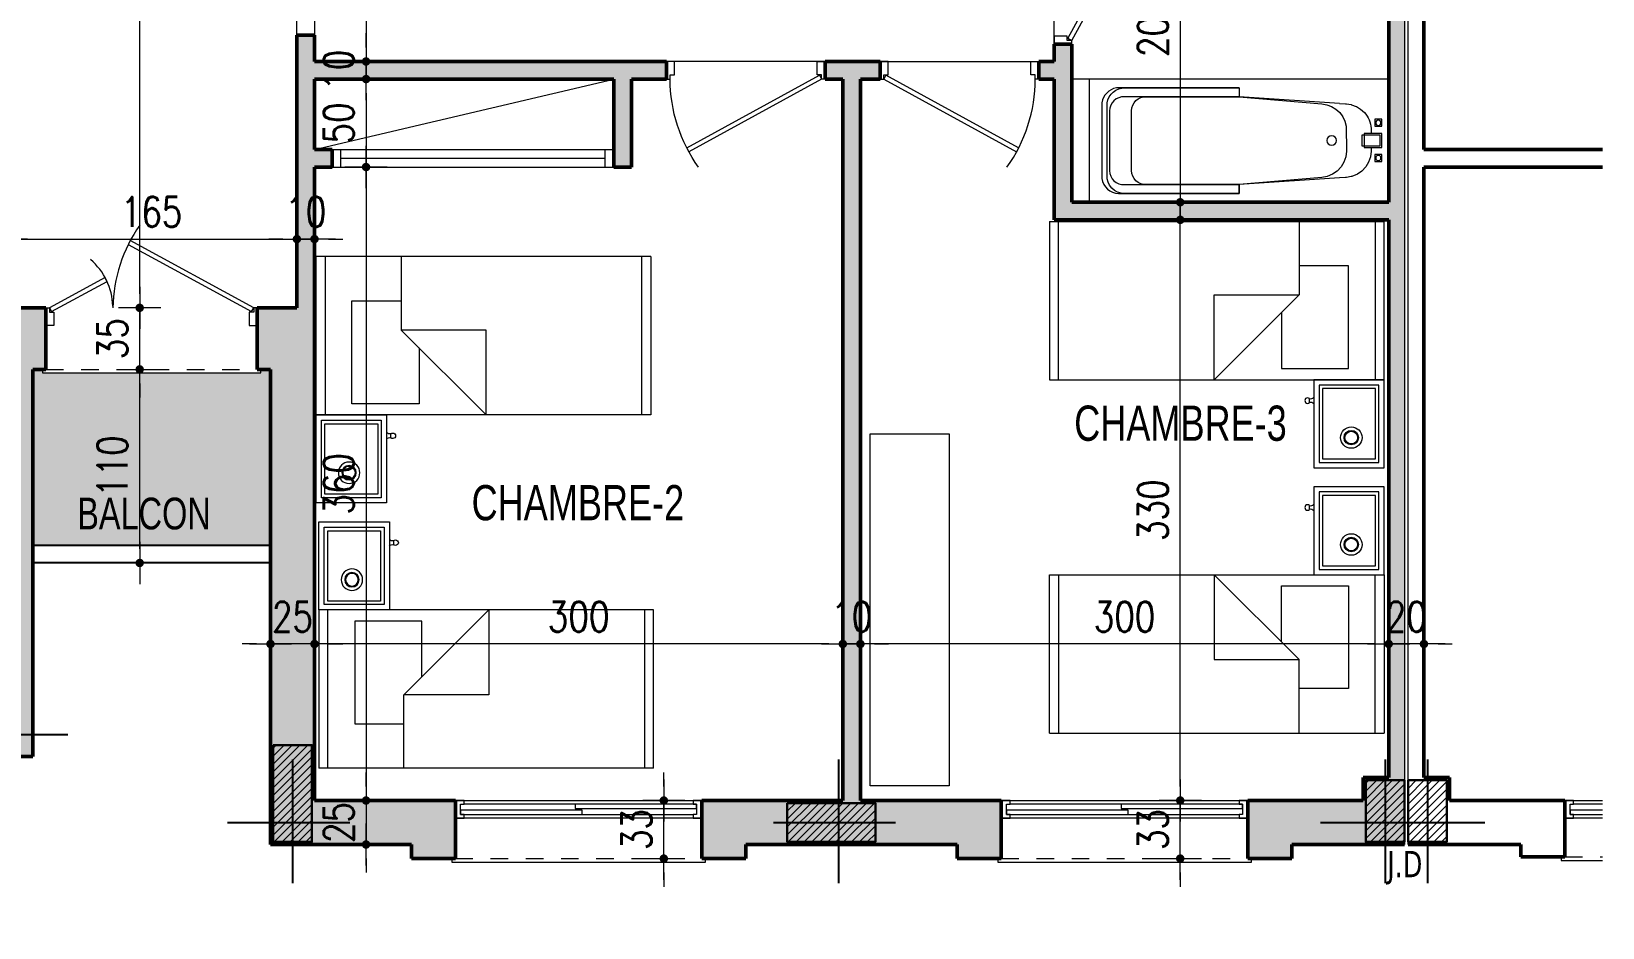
# Model space of a CAD drawing. Header units: millimetres. Extents: x 906 to 2482, y -1360 to -637.
# Drawn here: x 2039.01 to 2047.93, y -1355.32 to -1350.23 of the extents above; entities that cross this region are included whole.
import ezdxf

# ---------------------------------------------------------------- set-up
doc = ezdxf.new("R2010")
doc.units = ezdxf.units.MM
for name, pattern in [('AXES', [2, 1.25, -0.25, 0.25, -0.25]), ('CONTINU', [0]), ('HIDDEN', [0.375, 0.25, -0.125])]:
    doc.linetypes.add(name, pattern=pattern)
doc.layers.get('DEFPOINTS').update_dxf_attribs({"color": 255, "lineweight": 13})
for name, color, linetype, lineweight in [('A-signe', 7, 'Continuous', 9), ('APPUITS', 7, 'Continuous', 18), ('DIM.', 4, 'Continuous', 25), ('Extracteur cuisine 300m3', 7, 'Continuous', 20), ('GARD- CORP', 7, 'Continuous', 25), ('interrompu', 7, 'HIDDEN', 15), ('MENUISERIE', 7, 'Continuous', 13), ('MUR 0.2', 7, 'Continuous', 20), ('MUR 0.5', 7, 'Continuous', 50), ('POTEAUX ARCH', 7, 'Continuous', 30), ('POTEAUX HACHURE', 7, 'Continuous', 15), ('SANITAIRE', 7, 'Continuous', 15), ('TEXTE', 7, 'Continuous', 20)]:
    doc.layers.add(name, color=color, linetype=linetype, lineweight=lineweight)
doc.layers.add('AXE', color=7, linetype='AXES')
doc.layers.add('MEUBLE', color=7, linetype='Continuous', lineweight=15, true_color=0x6a4f34)
doc.layers.add('TEINTE 1', color=7, linetype='Continuous', true_color=0x210042)
doc.layers.add('TEINTE SC', color=7, linetype='Continuous', true_color=0xd4d4d4)
doc.styles.add('atef', font='romans.shx', dxfattribs={"width": 0.8})
doc.styles.add('COTE', font='verdana.ttf', dxfattribs={"width": 0.7})
doc.styles.add('STYLE4', font='swisscl.ttf')
doc.dimstyles.new('COTEXT', dxfattribs={"dimscale": 0, "dimtxt": 0.17, "dimasz": 0.08, "dimexe": 0.015, "dimexo": 0.015, "dimgap": 0.07, "dimtad": 1, "dimdec": 0, "dimlfac": 100, "dimzin": 0, "dimdsep": 46, "dimtxsty": 'atef', "dimblk": 'SIG2', "dimcen": 0.15, "dimse1": 1, "dimse2": 1, "dimclrd": 256, "dimclre": 6, "dimclrt": 2, "dimadec": 0, "dimazin": 0, "dimtfac": 0.5, "dimtdec": 0, "dimtix": 1, "dimtmove": 2, "dimatfit": 1, "dimldrblk": 'SIG2', "dimfxl": 0.18, "dimtolj": 1, "dimtzin": 0, "dimlwd": 18, "dimarcsym": 0})
pattern_1 = [(45, (904.959013, -416.94756), (-0.0224506403, 0.0224506403), [])]

# ---------------------------------------------------------------- blocks, each defined once
blk = doc.blocks.new('PORTE 0.90')
at = {"layer": 'MENUISERIE'}
for points in [[(-0.7859, 0.3911), (-0.0325, -0.0217), (-0.02, 0), (-0.7742, 0.4132)], [(-0.9, 0), (-0.88, 0), (-0.88, -0.025), (-0.855, -0.025), (-0.855, -0.1), (-0.9, -0.1)], [(0, 0), (-0.02, 0), (-0.02, -0.025), (-0.045, -0.025), (-0.045, -0.1), (0, -0.1)]]:
    blk.add_lwpolyline(points, dxfattribs=at)
blk.add_arc((-0.02, 0), 0.86, 144.36454, 180, dxfattribs=at)
blk = doc.blocks.new('P - 0.80')
at = {"layer": 'MENUISERIE'}
for points in [[(-0.6991, 0.3412), (-0.0325, -0.0217), (-0.02, 0), (-0.6875, 0.3633)], [(-0.8, 0), (-0.78, 0), (-0.78, -0.025), (-0.755, -0.025), (-0.755, -0.1), (-0.8, -0.1)], [(0, 0), (-0.02, 0), (-0.02, -0.025), (-0.045, -0.025), (-0.045, -0.1), (0, -0.1)]]:
    blk.add_lwpolyline(points, dxfattribs=at)
blk.add_arc((-0.02, 0), 0.76, 142.54543, 180, dxfattribs=at)
blk = doc.blocks.new('SIG2')
at = {"layer": 'A-signe'}
for p, q in [((0, 1.5), (0, 0.5)), ((-1.5, 0), (-0.5, 0)), ((-0.5, 0), (0.5, 0)), ((0, 0.5), (0, -0.5)), ((0.5, 0), (1.5, 0)), ((0, -0.5), (0, -1.5))]:
    blk.add_line(p, q, dxfattribs=at)
at = {"layer": 'A-signe', "const_width": 0.3}
blk.add_lwpolyline([(-0.15, 0, 1), (0.15, 0, 1)], format="xyb", close=True, dxfattribs=at)
blk = doc.blocks.new('*D905')
at = {"layer": 'DEFPOINTS', "color": 0, "transparency": 16777216}
for p in [(2040.6172, -1349.1993), (2040.9101, -1350.3993), (2041.3899, -1350.3993)]:
    blk.add_point(p, dxfattribs=at)
at = {"layer": 'DIM.', "lineweight": 18, "transparency": 16777216}
blk.add_line((2040.9101, -1349.2793), (2040.9101, -1350.3193), dxfattribs=at)
at = {"layer": 'DIM.', "lineweight": 18, "transparency": 16777216, "xscale": 0.08, "yscale": 0.08, "zscale": 0.08}
for p, rotation in [((2040.9101, -1349.1993), 90), ((2040.9101, -1350.3993), 270)]:
    blk.add_blockref('SIG2', p, dxfattribs=dict(at, rotation=rotation))
at = {"layer": 'DIM.', "color": 2, "transparency": 16777216, "insert": (2040.7551, -1349.7993), "char_height": 0.17, "attachment_point": 5, "rotation": 90, "style": 'atef'}
blk.add_mtext('\\A1;120', dxfattribs=at)
blk = doc.blocks.new('*D906')
at = {"layer": 'DEFPOINTS', "color": 0, "transparency": 16777216}
for p in [(2041.5762, -1350.3993), (2040.9101, -1350.4993), (2041.5028, -1350.4993)]:
    blk.add_point(p, dxfattribs=at)
at = {"layer": 'DIM.', "lineweight": 18, "transparency": 16777216}
for p, q in [((2040.9101, -1350.3193), (2040.9101, -1350.2393)), ((2040.9101, -1350.3993), (2040.9101, -1350.4993)), ((2040.9101, -1350.5793), (2040.9101, -1350.6593))]:
    blk.add_line(p, q, dxfattribs=at)
at = {"layer": 'DIM.', "lineweight": 18, "transparency": 16777216, "xscale": 0.08, "yscale": 0.08, "zscale": 0.08}
for p, rotation in [((2040.9101, -1350.3993), 270), ((2040.9101, -1350.4993), 90)]:
    blk.add_blockref('SIG2', p, dxfattribs=dict(at, rotation=rotation))
at = {"layer": 'DIM.', "color": 2, "transparency": 16777216, "insert": (2040.7551, -1350.4493), "char_height": 0.17, "attachment_point": 5, "rotation": 90, "style": 'atef'}
blk.add_mtext('\\A1;10', dxfattribs=at)
blk = doc.blocks.new('*D907')
at = {"layer": 'DEFPOINTS', "color": 0, "transparency": 16777216}
for p in [(2041.5028, -1350.4993), (2040.9101, -1350.9993), (2042.3903, -1350.9993)]:
    blk.add_point(p, dxfattribs=at)
at = {"layer": 'DIM.', "lineweight": 18, "transparency": 16777216}
blk.add_line((2040.9101, -1350.5793), (2040.9101, -1350.9193), dxfattribs=at)
at = {"layer": 'DIM.', "lineweight": 18, "transparency": 16777216, "xscale": 0.08, "yscale": 0.08, "zscale": 0.08}
for p, rotation in [((2040.9101, -1350.4993), 90), ((2040.9101, -1350.9993), 270)]:
    blk.add_blockref('SIG2', p, dxfattribs=dict(at, rotation=rotation))
at = {"layer": 'DIM.', "color": 2, "transparency": 16777216, "insert": (2040.7551, -1350.7493), "char_height": 0.17, "attachment_point": 5, "rotation": 90, "style": 'atef'}
blk.add_mtext('\\A1;50', dxfattribs=at)
blk = doc.blocks.new('*D921')
at = {"layer": 'DEFPOINTS', "color": 0, "transparency": 16777216}
for p in [(2042.4172, -1350.9993), (2040.9101, -1354.5993), (2041.2207, -1354.5993)]:
    blk.add_point(p, dxfattribs=at)
at = {"layer": 'DIM.', "lineweight": 18, "transparency": 16777216}
blk.add_line((2040.9101, -1351.0793), (2040.9101, -1354.5193), dxfattribs=at)
at = {"layer": 'DIM.', "lineweight": 18, "transparency": 16777216, "xscale": 0.08, "yscale": 0.08, "zscale": 0.08}
for p, rotation in [((2040.9101, -1350.9993), 90), ((2040.9101, -1354.5993), 270)]:
    blk.add_blockref('SIG2', p, dxfattribs=dict(at, rotation=rotation))
at = {"layer": 'DIM.', "color": 2, "transparency": 16777216, "insert": (2040.7551, -1352.7993), "char_height": 0.17, "attachment_point": 5, "rotation": 90, "style": 'atef'}
blk.add_mtext('\\A1;360', dxfattribs=at)
blk = doc.blocks.new('*D922')
at = {"layer": 'DEFPOINTS', "color": 0, "transparency": 16777216}
for p in [(2041.2207, -1354.5993), (2040.9101, -1354.8493), (2041.0707, -1354.8493)]:
    blk.add_point(p, dxfattribs=at)
at = {"layer": 'DIM.', "lineweight": 18, "transparency": 16777216}
for p, q in [((2040.9101, -1354.5193), (2040.9101, -1354.4393)), ((2040.9101, -1354.5993), (2040.9101, -1354.8493)), ((2040.9101, -1354.9293), (2040.9101, -1355.0093))]:
    blk.add_line(p, q, dxfattribs=at)
at = {"layer": 'DIM.', "lineweight": 18, "transparency": 16777216, "xscale": 0.08, "yscale": 0.08, "zscale": 0.08}
for p, rotation in [((2040.9101, -1354.5993), 270), ((2040.9101, -1354.8493), 90)]:
    blk.add_blockref('SIG2', p, dxfattribs=dict(at, rotation=rotation))
at = {"layer": 'DIM.', "color": 2, "transparency": 16777216, "insert": (2040.7551, -1354.7243), "char_height": 0.17, "attachment_point": 5, "rotation": 90, "style": 'atef'}
blk.add_mtext('\\A1;25', dxfattribs=at)
blk = doc.blocks.new('*D908')
at = {"layer": 'DEFPOINTS', "color": 0, "transparency": 16777216}
for p in [(2046.7172, -1353.7097), (2046.7172, -1353.9962), (2046.9172, -1353.9769)]:
    blk.add_point(p, dxfattribs=at)
at = {"layer": 'DIM.', "lineweight": 18, "transparency": 16777216}
for p, q in [((2046.6372, -1353.7097), (2046.5572, -1353.7097)), ((2046.9172, -1353.7097), (2046.7172, -1353.7097)), ((2046.9972, -1353.7097), (2047.0772, -1353.7097))]:
    blk.add_line(p, q, dxfattribs=at)
at = {"layer": 'DIM.', "lineweight": 18, "transparency": 16777216, "xscale": 0.08, "yscale": 0.08, "zscale": 0.08}
blk.add_blockref('SIG2', (2046.7172, -1353.7097), dxfattribs=at)
at = {"layer": 'DIM.', "lineweight": 18, "transparency": 16777216, "xscale": 0.08, "yscale": 0.08, "zscale": 0.08, "rotation": 180}
blk.add_blockref('SIG2', (2046.9172, -1353.7097), dxfattribs=at)
at = {"layer": 'DIM.', "color": 2, "transparency": 16777216, "insert": (2046.8172, -1353.5547), "char_height": 0.17, "attachment_point": 5, "style": 'atef'}
blk.add_mtext('\\A1;20', dxfattribs=at)
blk = doc.blocks.new('*D909')
at = {"layer": 'DEFPOINTS', "color": 0, "transparency": 16777216}
for p in [(2043.7172, -1353.3986), (2043.7172, -1353.7097), (2046.7172, -1354.0803)]:
    blk.add_point(p, dxfattribs=at)
at = {"layer": 'DIM.', "lineweight": 18, "transparency": 16777216}
blk.add_line((2046.6372, -1353.7097), (2043.7972, -1353.7097), dxfattribs=at)
at = {"layer": 'DIM.', "lineweight": 18, "transparency": 16777216, "xscale": 0.08, "yscale": 0.08, "zscale": 0.08, "rotation": 180}
blk.add_blockref('SIG2', (2043.7172, -1353.7097), dxfattribs=at)
at = {"layer": 'DIM.', "lineweight": 18, "transparency": 16777216, "xscale": 0.08, "yscale": 0.08, "zscale": 0.08}
blk.add_blockref('SIG2', (2046.7172, -1353.7097), dxfattribs=at)
at = {"layer": 'DIM.', "color": 2, "transparency": 16777216, "insert": (2045.2172, -1353.5547), "char_height": 0.17, "attachment_point": 5, "style": 'atef'}
blk.add_mtext('\\A1;300', dxfattribs=at)
blk = doc.blocks.new('*D910')
at = {"layer": 'DEFPOINTS', "color": 0, "transparency": 16777216}
for p in [(2043.6172, -1353.4767), (2043.7172, -1353.4407), (2043.6172, -1353.7097)]:
    blk.add_point(p, dxfattribs=at)
at = {"layer": 'DIM.', "lineweight": 18, "transparency": 16777216}
for p, q in [((2043.5372, -1353.7097), (2043.4572, -1353.7097)), ((2043.7172, -1353.7097), (2043.6172, -1353.7097)), ((2043.7972, -1353.7097), (2043.8772, -1353.7097))]:
    blk.add_line(p, q, dxfattribs=at)
at = {"layer": 'DIM.', "lineweight": 18, "transparency": 16777216, "xscale": 0.08, "yscale": 0.08, "zscale": 0.08}
blk.add_blockref('SIG2', (2043.6172, -1353.7097), dxfattribs=at)
at = {"layer": 'DIM.', "lineweight": 18, "transparency": 16777216, "xscale": 0.08, "yscale": 0.08, "zscale": 0.08, "rotation": 180}
blk.add_blockref('SIG2', (2043.7172, -1353.7097), dxfattribs=at)
at = {"layer": 'DIM.', "color": 2, "transparency": 16777216, "insert": (2043.6672, -1353.5547), "char_height": 0.17, "attachment_point": 5, "style": 'atef'}
blk.add_mtext('\\A1;10', dxfattribs=at)
blk = doc.blocks.new('*D911')
at = {"layer": 'DEFPOINTS', "color": 0, "transparency": 16777216}
for p in [(2043.6172, -1353.4767), (2040.6172, -1353.7097), (2040.6172, -1354.0392)]:
    blk.add_point(p, dxfattribs=at)
at = {"layer": 'DIM.', "lineweight": 18, "transparency": 16777216}
blk.add_line((2043.5372, -1353.7097), (2040.6972, -1353.7097), dxfattribs=at)
at = {"layer": 'DIM.', "lineweight": 18, "transparency": 16777216, "xscale": 0.08, "yscale": 0.08, "zscale": 0.08, "rotation": 180}
blk.add_blockref('SIG2', (2040.6172, -1353.7097), dxfattribs=at)
at = {"layer": 'DIM.', "lineweight": 18, "transparency": 16777216, "xscale": 0.08, "yscale": 0.08, "zscale": 0.08}
blk.add_blockref('SIG2', (2043.6172, -1353.7097), dxfattribs=at)
at = {"layer": 'DIM.', "color": 2, "transparency": 16777216, "insert": (2042.1172, -1353.5547), "char_height": 0.17, "attachment_point": 5, "style": 'atef'}
blk.add_mtext('\\A1;300', dxfattribs=at)
blk = doc.blocks.new('BAIGNOIR 0.70-1.70')
at = {"layer": 'SANITAIRE'}
for p, q in [((0.138, 0.2794), (0.1006, 0.85)), ((0.562, 0.2794), (0.6, 0.85))]:
    blk.add_line(p, q, dxfattribs=at)
for points in [[(0, 1.7), (0.7, 1.7), (0.7, 0), (0, 0)], [(0.5998, 1.3897), (0.5949, 1.4081), (0.5877, 1.4226), (0.5778, 1.4353), (0.5656, 1.4458), (0.5514, 1.4536), (0.536, 1.4584), (0.52, 1.46), (0.18, 1.46), (0.164, 1.4584), (0.1486, 1.4536), (0.1344, 1.4458), (0.1222, 1.4353), (0.1123, 1.4226), (0.1051, 1.4081), (0.1014, 1.3925), (0.1006, 0.85), (0.1407, 0.38), (0.1454, 0.3515), (0.1555, 0.3243), (0.1706, 0.2996), (0.1902, 0.2783), (0.2136, 0.2612), (0.2398, 0.2488), (0.2679, 0.2417), (0.4097, 0.24), (0.4416, 0.2437), (0.472, 0.254), (0.4995, 0.2705), (0.523, 0.2924), (0.5413, 0.3188), (0.5536, 0.3485), (0.5593, 0.38), (0.6, 0.85)], [(0.3885, 0.0388), (0.3085, 0.0388), (0.3085, 0.1388), (0.3885, 0.1388)], [(0.3785, 0.0488), (0.3185, 0.0488), (0.3185, 0.1526), (0.3785, 0.1526)], [(0.2685, 0.0388), (0.2285, 0.0388), (0.2285, 0.0788), (0.2685, 0.0788)], [(0.4685, 0.0388), (0.4285, 0.0388), (0.4285, 0.0788), (0.4685, 0.0788)]]:
    blk.add_lwpolyline(points, close=True, dxfattribs=at)
for points in [[(0.0501, 0.85), (0.0501, 1.5465, -0.315661), (0.1344, 1.6296), (0.5656, 1.6296, -0.356924), (0.6506, 1.5346), (0.65, 0.85), (0.6, 0.85)], [(0.1452, 0.2123, 0.002879), (0.1457, 0.2106), (0.1552, 0.1851, 0.002875), (0.1559, 0.1836), (0.1703, 0.1601, 0.001962), (0.171, 0.1592), (0.1902, 0.1383, 0.167547), (0.2806, 0.1), (0.3085, 0.1), (0.3085, 0.1388), (0.3885, 0.1388), (0.3885, 0.1), (0.4097, 0.1), (0.4416, 0.1036), (0.472, 0.1139), (0.4995, 0.1304), (0.523, 0.1524), (0.5405, 0.1776, 0.004777), (0.5419, 0.1802), (0.5523, 0.2053, 0.012058), (0.5543, 0.2123)]]:
    blk.add_lwpolyline(points, format="xyb", dxfattribs=at)
at = {"layer": 'SANITAIRE', "elevation": 0.0009}
blk.add_lwpolyline([(0.1016, 1.5175), (0.1057, 1.5331), (0.1129, 1.5476), (0.1228, 1.5603), (0.135, 1.5708), (0.1491, 1.5786), (0.1645, 1.5834), (0.1806, 1.585), (0.5206, 1.585), (0.5366, 1.5834), (0.552, 1.5786), (0.5661, 1.5708), (0.5784, 1.5603), (0.5883, 1.5476), (0.5955, 1.5331), (0.5996, 1.5175), (0.6, 0.85), (0.65, 0.85), (0.6506, 1.5), (0.6486, 1.5201), (0.6425, 1.5393), (0.6328, 1.5569), (0.6197, 1.5723), (0.6038, 1.5847), (0.5857, 1.5936), (0.5662, 1.5988), (0.1349, 1.5988), (0.1176, 1.5944), (0.1012, 1.587), (0.0865, 1.5768), (0.0738, 1.5641), (0.0636, 1.5494), (0.0562, 1.533), (0.0501, 1.5079), (0.0501, 0.85), (0.1006, 0.85)], close=True, dxfattribs=at)
at = {"layer": 'SANITAIRE'}
for points in [[(0.0501, 0.85), (0.1006, 0.85)], [(0.138, 0.2794), (0.1404, 0.2447)], [(0.5596, 0.2447), (0.562, 0.2794)], [(0.1404, 0.2447), (0.1407, 0.24), (0.1452, 0.2123)], [(0.5543, 0.2123), (0.5593, 0.24), (0.5596, 0.2447)]]:
    blk.add_lwpolyline(points, dxfattribs=at)
for centre, radius in [((0.349, 0.3239), 0.0274), ((0.2485, 0.0588), 0.015), ((0.4485, 0.0588), 0.015)]:
    blk.add_circle(centre, radius, dxfattribs=at)
blk = doc.blocks.new('PORTE - 1.20')
at = {"layer": 'MENUISERIE'}
for points in [[(0, 0), (0.02, 0), (0.02, 0.025), (0.045, 0.025), (0.045, 0.1), (0, 0.1)], [(1.2, 0), (1.18, 0), (1.18, 0.025), (1.155, 0.025), (1.155, 0.1), (1.2, 0.1)], [(0.7329, -0.3596), (0.0325, 0.0217), (0.02, 0), (0.7215, -0.3818)]]:
    blk.add_lwpolyline(points, dxfattribs=at)
blk.add_lwpolyline([(1.1675, 0.0217), (0.8526, -0.1497, 0.017374), (0.8638, -0.1721), (1.18, 0)], format="xyb", close=True, dxfattribs=at)
for centre, radius, start, end in [((-0.0213, 0.0134), 0.8414, 324.93084, 359.08816), ((1.18, 0), 0.36, 181.4627, 229.57879)]:
    blk.add_arc(centre, radius, start, end, dxfattribs=at)
blk = doc.blocks.new('*D928')
at = {"layer": 'DEFPOINTS', "color": 0, "transparency": 16777216}
for p in [(2039.6245, -1352.1493), (2039.7756, -1352.1493), (2039.7756, -1353.2493)]:
    blk.add_point(p, dxfattribs=at)
at = {"layer": 'DIM.', "lineweight": 18, "transparency": 16777216}
blk.add_line((2039.6245, -1353.1693), (2039.6245, -1352.2293), dxfattribs=at)
at = {"layer": 'DIM.', "lineweight": 18, "transparency": 16777216, "xscale": 0.08, "yscale": 0.08, "zscale": 0.08}
for p, rotation in [((2039.6245, -1352.1493), 90), ((2039.6245, -1353.2493), 270)]:
    blk.add_blockref('SIG2', p, dxfattribs=dict(at, rotation=rotation))
at = {"layer": 'DIM.', "color": 2, "transparency": 16777216, "insert": (2039.4695, -1352.6993), "char_height": 0.17, "attachment_point": 5, "rotation": 90, "style": 'atef'}
blk.add_mtext('\\A1;110', dxfattribs=at)
blk = doc.blocks.new('*D929')
at = {"layer": 'DEFPOINTS', "color": 0, "transparency": 16777216}
for p in [(2039.6245, -1351.7993), (2040.5172, -1351.7993), (2039.7756, -1352.1493)]:
    blk.add_point(p, dxfattribs=at)
at = {"layer": 'DIM.', "lineweight": 18, "transparency": 16777216}
for p, q in [((2039.6245, -1351.7193), (2039.6245, -1351.6393)), ((2039.6245, -1352.1493), (2039.6245, -1351.7993)), ((2039.6245, -1352.2293), (2039.6245, -1352.3093))]:
    blk.add_line(p, q, dxfattribs=at)
at = {"layer": 'DIM.', "lineweight": 18, "transparency": 16777216, "xscale": 0.08, "yscale": 0.08, "zscale": 0.08}
for p, rotation in [((2039.6245, -1351.7993), 270), ((2039.6245, -1352.1493), 90)]:
    blk.add_blockref('SIG2', p, dxfattribs=dict(at, rotation=rotation))
at = {"layer": 'DIM.', "color": 2, "transparency": 16777216, "insert": (2039.4695, -1351.9743), "char_height": 0.17, "attachment_point": 5, "rotation": 90, "style": 'atef'}
blk.add_mtext('\\A1;35', dxfattribs=at)
blk = doc.blocks.new('*D915')
at = {"layer": 'DEFPOINTS', "color": 0, "transparency": 16777216}
for p in [(2039.6245, -1347.4993), (2039.7101, -1347.4993), (2040.5423, -1351.7993)]:
    blk.add_point(p, dxfattribs=at)
at = {"layer": 'DIM.', "lineweight": 18, "transparency": 16777216}
blk.add_line((2039.6245, -1351.7193), (2039.6245, -1347.5793), dxfattribs=at)
at = {"layer": 'DIM.', "lineweight": 18, "transparency": 16777216, "xscale": 0.08, "yscale": 0.08, "zscale": 0.08}
for p, rotation in [((2039.6245, -1347.4993), 90), ((2039.6245, -1351.7993), 270)]:
    blk.add_blockref('SIG2', p, dxfattribs=dict(at, rotation=rotation))
at = {"layer": 'DIM.', "color": 2, "transparency": 16777216, "insert": (2039.4695, -1349.6493), "char_height": 0.17, "attachment_point": 5, "rotation": 90, "style": 'atef'}
blk.add_mtext('\\A1;430', dxfattribs=at)
blk = doc.blocks.new('*D934')
at = {"layer": 'DEFPOINTS', "color": 0, "transparency": 16777216}
for p in [(2042.162, -1354.5993), (2042.6009, -1354.5993), (2042.162, -1354.9293)]:
    blk.add_point(p, dxfattribs=at)
at = {"layer": 'DIM.', "lineweight": 18, "transparency": 16777216}
for p, q in [((2042.6009, -1354.5193), (2042.6009, -1354.4393)), ((2042.6009, -1354.9293), (2042.6009, -1354.5993)), ((2042.6009, -1355.0093), (2042.6009, -1355.0893))]:
    blk.add_line(p, q, dxfattribs=at)
at = {"layer": 'DIM.', "lineweight": 18, "transparency": 16777216, "xscale": 0.08, "yscale": 0.08, "zscale": 0.08}
for p, rotation in [((2042.6009, -1354.5993), 270), ((2042.6009, -1354.9293), 90)]:
    blk.add_blockref('SIG2', p, dxfattribs=dict(at, rotation=rotation))
at = {"layer": 'DIM.', "color": 2, "transparency": 16777216, "insert": (2042.4459, -1354.7643), "char_height": 0.17, "attachment_point": 5, "rotation": 90, "style": 'atef'}
blk.add_mtext('\\A1;33', dxfattribs=at)
blk = doc.blocks.new('*D920')
at = {"layer": 'DEFPOINTS', "color": 0, "transparency": 16777216}
for p in [(2045.5334, -1354.5993), (2045.5874, -1354.5993), (2045.5874, -1354.9293)]:
    blk.add_point(p, dxfattribs=at)
at = {"layer": 'DIM.', "lineweight": 18, "transparency": 16777216}
for p, q in [((2045.5334, -1354.5193), (2045.5334, -1354.4393)), ((2045.5334, -1354.9293), (2045.5334, -1354.5993)), ((2045.5334, -1355.0093), (2045.5334, -1355.0893))]:
    blk.add_line(p, q, dxfattribs=at)
at = {"layer": 'DIM.', "lineweight": 18, "transparency": 16777216, "xscale": 0.08, "yscale": 0.08, "zscale": 0.08}
for p, rotation in [((2045.5334, -1354.5993), 270), ((2045.5334, -1354.9293), 90)]:
    blk.add_blockref('SIG2', p, dxfattribs=dict(at, rotation=rotation))
at = {"layer": 'DIM.', "color": 2, "transparency": 16777216, "insert": (2045.3784, -1354.7643), "char_height": 0.17, "attachment_point": 5, "rotation": 90, "style": 'atef'}
blk.add_mtext('\\A1;33', dxfattribs=at)
blk = doc.blocks.new('*D944')
at = {"layer": 'DEFPOINTS', "color": 0, "transparency": 16777216}
for p in [(2044.9172, -1349.1993), (2044.9172, -1351.1993), (2045.5334, -1351.1993)]:
    blk.add_point(p, dxfattribs=at)
at = {"layer": 'DIM.', "lineweight": 18, "transparency": 16777216}
blk.add_line((2045.5334, -1349.2793), (2045.5334, -1351.1193), dxfattribs=at)
at = {"layer": 'DIM.', "lineweight": 18, "transparency": 16777216, "xscale": 0.08, "yscale": 0.08, "zscale": 0.08}
for p, rotation in [((2045.5334, -1349.1993), 90), ((2045.5334, -1351.1993), 270)]:
    blk.add_blockref('SIG2', p, dxfattribs=dict(at, rotation=rotation))
at = {"layer": 'DIM.', "color": 2, "transparency": 16777216, "insert": (2045.3784, -1350.1993), "char_height": 0.17, "attachment_point": 5, "rotation": 90, "style": 'atef'}
blk.add_mtext('\\A1;200', dxfattribs=at)
blk = doc.blocks.new('*D945')
at = {"layer": 'DEFPOINTS', "color": 0, "transparency": 16777216}
for p in [(2045.5334, -1351.2993), (2045.9172, -1351.2993), (2045.9172, -1354.5993)]:
    blk.add_point(p, dxfattribs=at)
at = {"layer": 'DIM.', "lineweight": 18, "transparency": 16777216}
blk.add_line((2045.5334, -1354.5193), (2045.5334, -1351.3793), dxfattribs=at)
at = {"layer": 'DIM.', "lineweight": 18, "transparency": 16777216, "xscale": 0.08, "yscale": 0.08, "zscale": 0.08}
for p, rotation in [((2045.5334, -1351.2993), 90), ((2045.5334, -1354.5993), 270)]:
    blk.add_blockref('SIG2', p, dxfattribs=dict(at, rotation=rotation))
at = {"layer": 'DIM.', "color": 2, "transparency": 16777216, "insert": (2045.3784, -1352.9493), "char_height": 0.17, "attachment_point": 5, "rotation": 90, "style": 'atef'}
blk.add_mtext('\\A1;330', dxfattribs=at)
blk = doc.blocks.new('*D946')
at = {"layer": 'DEFPOINTS', "color": 0, "transparency": 16777216}
for p in [(2040.3672, -1353.7097), (2040.3672, -1353.9815), (2040.6172, -1353.9815)]:
    blk.add_point(p, dxfattribs=at)
at = {"layer": 'DIM.', "lineweight": 18, "transparency": 16777216}
for p, q in [((2040.2872, -1353.7097), (2040.2072, -1353.7097)), ((2040.6172, -1353.7097), (2040.3672, -1353.7097)), ((2040.6972, -1353.7097), (2040.7772, -1353.7097))]:
    blk.add_line(p, q, dxfattribs=at)
at = {"layer": 'DIM.', "lineweight": 18, "transparency": 16777216, "xscale": 0.08, "yscale": 0.08, "zscale": 0.08}
blk.add_blockref('SIG2', (2040.3672, -1353.7097), dxfattribs=at)
at = {"layer": 'DIM.', "lineweight": 18, "transparency": 16777216, "xscale": 0.08, "yscale": 0.08, "zscale": 0.08, "rotation": 180}
blk.add_blockref('SIG2', (2040.6172, -1353.7097), dxfattribs=at)
at = {"layer": 'DIM.', "color": 2, "transparency": 16777216, "insert": (2040.4922, -1353.5547), "char_height": 0.17, "attachment_point": 5, "style": 'atef'}
blk.add_mtext('\\A1;25', dxfattribs=at)
blk = doc.blocks.new('*D947')
at = {"layer": 'DEFPOINTS', "color": 0, "transparency": 16777216}
for p in [(2038.867, -1351.4087), (2038.7672, -1351.7926), (2038.867, -1351.7993)]:
    blk.add_point(p, dxfattribs=at)
at = {"layer": 'DIM.', "lineweight": 18, "transparency": 16777216}
for p, q in [((2038.6872, -1351.4087), (2038.6072, -1351.4087)), ((2038.7672, -1351.4087), (2038.867, -1351.4087)), ((2038.947, -1351.4087), (2039.027, -1351.4087))]:
    blk.add_line(p, q, dxfattribs=at)
at = {"layer": 'DIM.', "lineweight": 18, "transparency": 16777216, "xscale": 0.08, "yscale": 0.08, "zscale": 0.08}
blk.add_blockref('SIG2', (2038.7672, -1351.4087), dxfattribs=at)
at = {"layer": 'DIM.', "lineweight": 18, "transparency": 16777216, "xscale": 0.08, "yscale": 0.08, "zscale": 0.08, "rotation": 180}
blk.add_blockref('SIG2', (2038.867, -1351.4087), dxfattribs=at)
at = {"layer": 'DIM.', "color": 2, "transparency": 16777216, "insert": (2038.8171, -1351.2537), "char_height": 0.17, "attachment_point": 5, "style": 'atef'}
blk.add_mtext('\\A1;10', dxfattribs=at)
blk = doc.blocks.new('*D948')
at = {"layer": 'DEFPOINTS', "color": 0, "transparency": 16777216}
for p in [(2040.5172, -1350.9378), (2040.5172, -1351.4087), (2038.867, -1351.7993)]:
    blk.add_point(p, dxfattribs=at)
at = {"layer": 'DIM.', "lineweight": 18, "transparency": 16777216}
blk.add_line((2038.947, -1351.4087), (2040.4372, -1351.4087), dxfattribs=at)
at = {"layer": 'DIM.', "lineweight": 18, "transparency": 16777216, "xscale": 0.08, "yscale": 0.08, "zscale": 0.08, "rotation": 180}
blk.add_blockref('SIG2', (2038.867, -1351.4087), dxfattribs=at)
at = {"layer": 'DIM.', "lineweight": 18, "transparency": 16777216, "xscale": 0.08, "yscale": 0.08, "zscale": 0.08}
blk.add_blockref('SIG2', (2040.5172, -1351.4087), dxfattribs=at)
at = {"layer": 'DIM.', "color": 2, "transparency": 16777216, "insert": (2039.6921, -1351.2537), "char_height": 0.17, "attachment_point": 5, "style": 'atef'}
blk.add_mtext('\\A1;165', dxfattribs=at)
blk = doc.blocks.new('*D949')
at = {"layer": 'DEFPOINTS', "color": 0, "transparency": 16777216}
for p in [(2040.5172, -1350.9378), (2040.6172, -1351.1185), (2040.6172, -1351.4087)]:
    blk.add_point(p, dxfattribs=at)
at = {"layer": 'DIM.', "lineweight": 18, "transparency": 16777216}
for p, q in [((2040.4372, -1351.4087), (2040.3572, -1351.4087)), ((2040.5172, -1351.4087), (2040.6172, -1351.4087)), ((2040.6972, -1351.4087), (2040.7772, -1351.4087))]:
    blk.add_line(p, q, dxfattribs=at)
at = {"layer": 'DIM.', "lineweight": 18, "transparency": 16777216, "xscale": 0.08, "yscale": 0.08, "zscale": 0.08}
blk.add_blockref('SIG2', (2040.5172, -1351.4087), dxfattribs=at)
at = {"layer": 'DIM.', "lineweight": 18, "transparency": 16777216, "xscale": 0.08, "yscale": 0.08, "zscale": 0.08, "rotation": 180}
blk.add_blockref('SIG2', (2040.6172, -1351.4087), dxfattribs=at)
at = {"layer": 'DIM.', "color": 2, "transparency": 16777216, "insert": (2040.5672, -1351.2537), "char_height": 0.17, "attachment_point": 5, "style": 'atef'}
blk.add_mtext('\\A1;10', dxfattribs=at)
blk = doc.blocks.new('A$C4AA77CC6')
at = {"linetype": 'ByBlock'}
for p, q in [((1.1226, 2.0646), (0, 0.5318)), ((1.8487, 1.5329), (1.1226, 2.0646)), ((1.0926, 2.0237), (1.8187, 1.4919)), ((1.8487, 1.5329), (0.7261, 0)), ((0.5703, 1.3105), (0.9596, 1.0253)), ((0.6745, 0.636), (0.5703, 1.3105)), ((0.9596, 1.0253), (0.6745, 0.636)), ((0.3964, 0.9656), (0.1713, 0.6582)), ((0.6526, 0.778), (0.3964, 0.9656)), ((0.1713, 0.6582), (0.6426, 0.313)), ((1.0112, 0.3894), (0.6745, 0.636)), ((0.7561, 0.041), (0.03, 0.5727)), ((0.6426, 0.313), (0.8077, 0.5384)), ((0, 0.5318), (0.7261, 0))]:
    blk.add_line(p, q, dxfattribs=at)
blk = doc.blocks.new('A$C209961D1')
at = {"linetype": 'ByBlock'}
for p, q in [((0.2363, 0.6181), (0, 0.2954)), ((0.2428, 0.5762), (0.0419, 0.3019)), ((0.2471, 0.5483), (0.0699, 0.3062)), ((0.6397, 0.3227), (0.2363, 0.6181)), ((0.5978, 0.3162), (0.2428, 0.5762)), ((0.5698, 0.3119), (0.2471, 0.5483)), ((0.5495, 0.419), (0.5679, 0.4056)), ((0, 0.2954), (0.4034, 0)), ((0.0419, 0.3019), (0.3969, 0.0419)), ((0.0699, 0.3062), (0.3926, 0.0699)), ((0.3926, 0.0699), (0.5698, 0.3119)), ((0.3969, 0.0419), (0.5978, 0.3162)), ((0.4034, 0), (0.6397, 0.3227))]:
    blk.add_line(p, q, dxfattribs=at)
for radius in [0.061, 0.041, 0.036]:
    blk.add_circle((0.2489, 0.3451), radius, dxfattribs=at)
for centre, radius, start, end in [((0.5289, 0.4255), 0.0216, 269.72365, 342.53508), ((0.5651, 0.421), 0.0157, 280.33709, 187.22817), ((0.5803, 0.3879), 0.0216, 125.03018, 197.84161)]:
    blk.add_arc(centre, radius, start, end, dxfattribs=at)

msp = doc.modelspace()

# ---------------------------------------------------------------- hatches: boundary and pattern name
at = {"layer": 'POTEAUX HACHURE'}
h = msp.add_hatch(dxfattribs=at)
h.set_pattern_fill('ANSI31', color=256, scale=0.01)
h.set_pattern_definition(pattern_1)
h.paths.add_polyline_path([(2040.3822, -1354.2843), (2040.6022, -1354.2843), (2040.6022, -1354.8343), (2040.3822, -1354.8343)])
h = msp.add_hatch(dxfattribs=at)
h.set_pattern_fill('ANSI31', color=256, scale=0.01)
h.set_pattern_definition([(45, (1024.351494, -445.083912), (-0.0224506403, 0.0224506403), [])])
h.paths.add_polyline_path([(2046.8072, -1354.8343), (2046.5872, -1354.8343), (2046.5872, -1354.4843), (2046.8072, -1354.4843)])
h.paths.add_polyline_path([(2046.8272, -1354.8343), (2047.0472, -1354.8343), (2047.0472, -1354.4843), (2046.8272, -1354.4843)])
h = msp.add_hatch(dxfattribs=at)
h.set_pattern_fill('ANSI31', color=256, scale=0.01)
h.set_pattern_definition(pattern_1)
h.paths.add_polyline_path([(2043.3022, -1354.6143), (2043.8022, -1354.6143), (2043.8022, -1354.8343), (2043.3022, -1354.8343)])
at = {"layer": 'TEINTE 1', "linetype": 'CONTINU'}
h = msp.add_hatch(color=256, dxfattribs=at)
h.dxf.hatch_style = 1
h.paths.add_polyline_path([(2046.8072, -1348.9493), (2046.4172, -1348.9493), (2046.4172, -1349.1993), (2046.5722, -1349.1993), (2046.5722, -1349.3793), (2046.7172, -1349.3793), (2046.7172, -1351.1993), (2044.9172, -1351.1993), (2044.9172, -1350.3002), (2044.8172, -1350.3002), (2044.8172, -1350.3993), (2044.73, -1350.3993), (2044.73, -1350.4993), (2044.8172, -1350.4993), (2044.8172, -1351.2993), (2046.7172, -1351.2993), (2046.7172, -1354.4693), (2046.5722, -1354.4693), (2046.5722, -1354.5993), (2045.9172, -1354.5993), (2045.9172, -1354.9293), (2046.1672, -1354.9293), (2046.1672, -1354.8493), (2046.8072, -1354.8493)])
h = msp.add_hatch(color=256, dxfattribs=at)
h.dxf.hatch_style = 1
h.paths.add_polyline_path([(2040.6172, -1350.9993), (2040.7172, -1350.9993), (2040.7172, -1350.8993), (2040.6172, -1350.8993), (2040.6172, -1350.4993), (2042.3172, -1350.4993), (2042.3172, -1350.9993), (2042.4172, -1350.9993), (2042.4172, -1350.4993), (2042.617, -1350.4993), (2042.617, -1350.3993), (2040.6172, -1350.3993), (2040.6172, -1350.2493), (2040.5172, -1350.2493), (2040.5172, -1351.7993), (2040.292, -1351.7993), (2040.292, -1352.1493), (2040.3672, -1352.1493), (2040.3672, -1354.8493), (2041.1672, -1354.8493), (2041.1672, -1354.9293), (2041.4172, -1354.9293), (2041.4172, -1354.5993), (2040.6172, -1354.5993)])
h = msp.add_hatch(color=256, dxfattribs=at)
h.dxf.hatch_style = 1
h.paths.add_polyline_path([(2044.5172, -1354.5993), (2043.7172, -1354.5993), (2043.7172, -1350.4993), (2043.83, -1350.4993), (2043.83, -1350.3993), (2043.517, -1350.3993), (2043.517, -1350.4993), (2043.6172, -1350.4993), (2043.6172, -1354.5993), (2042.8172, -1354.5993), (2042.8172, -1354.9293), (2043.0672, -1354.9293), (2043.0672, -1354.8493), (2044.2672, -1354.8493), (2044.2672, -1354.9293), (2044.5172, -1354.9293)])
h = msp.add_hatch(color=256, dxfattribs=at)
h.dxf.hatch_style = 1
h.paths.add_polyline_path([(2039.092, -1351.7993), (2038.8672, -1351.7993), (2038.8672, -1351.708), (2038.7672, -1351.708), (2038.7672, -1354.0993), (2037.9672, -1354.0993), (2037.9672, -1354.4293), (2038.2172, -1354.4293), (2038.2172, -1354.3493), (2039.0172, -1354.3493), (2039.0172, -1353.2493), (2039.0172, -1352.1493), (2039.092, -1352.1493)])
at = {"layer": 'TEINTE SC', "linetype": 'Continuous'}
h = msp.add_hatch(color=256, dxfattribs=at)
h.dxf.hatch_style = 1
h.paths.add_polyline_path([(2040.3672, -1352.1493), (2040.312, -1352.1493), (2040.312, -1352.1693), (2039.072, -1352.1693), (2039.072, -1352.1493), (2039.0172, -1352.1493), (2039.0172, -1353.1493), (2040.3672, -1353.1493)])

# ---------------------------------------------------------------- linework, layer by layer
at = {"layer": 'APPUITS'}
for points in [[(2039.072, -1352.1493), (2039.072, -1352.1693), (2040.312, -1352.1693), (2040.312, -1352.1493)], [(2041.3972, -1354.9293), (2041.3972, -1354.9493), (2042.8372, -1354.9493), (2042.8372, -1354.9293)], [(2044.4972, -1354.9293), (2044.4972, -1354.9493), (2045.9372, -1354.9493), (2045.9372, -1354.9293)], [(2047.6972, -1354.9193), (2047.6972, -1354.9393), (2047.9318, -1354.9393)]]:
    msp.add_lwpolyline(points, dxfattribs=at)
at = {"layer": 'AXE'}
for p, q in [((2038.5238, -1354.2243), (2039.2171, -1354.2243)), ((2040.4922, -1354.3662), (2040.4922, -1355.0692)), ((2043.5922, -1354.3662), (2043.5922, -1355.0692)), ((2046.6972, -1354.3662), (2046.6972, -1355.0692)), ((2046.9372, -1354.3662), (2046.9372, -1355.0692)), ((2040.1238, -1354.7243), (2040.8171, -1354.7243)), ((2043.2238, -1354.7243), (2043.9171, -1354.7243)), ((2046.3293, -1354.7243), (2047.0225, -1354.7243)), ((2046.5693, -1354.7243), (2047.2625, -1354.7243))]:
    msp.add_line(p, q, dxfattribs=at)
at = {"layer": 'GARD- CORP'}
for p, q in [((2040.3672, -1353.1493), (2039.0172, -1353.1493)), ((2040.3672, -1353.2493), (2039.0172, -1353.2493))]:
    msp.add_line(p, q, dxfattribs=at)
at = {"layer": 'interrompu', "ltscale": 0.2}
for p, q in [((2040.5172, -1350.2493), (2040.5172, -1349.3493)), ((2040.6172, -1349.3493), (2040.6172, -1350.2493)), ((2039.092, -1352.1493), (2040.292, -1352.1493)), ((2041.4172, -1354.9293), (2042.8172, -1354.9293)), ((2044.5172, -1354.9293), (2045.9172, -1354.9293)), ((2047.7172, -1354.9193), (2047.9318, -1354.9193))]:
    msp.add_line(p, q, dxfattribs=at)
at = {"layer": 'MENUISERIE'}
for p, q in [((2044.8172, -1350.3002), (2044.8172, -1349.5002)), ((2044.8172, -1350.3502), (2044.8172, -1349.5502)), ((2043.517, -1350.3993), (2042.617, -1350.3993)), ((2043.83, -1350.3993), (2044.73, -1350.3993)), ((2040.6172, -1350.8993), (2042.3172, -1350.4993)), ((2040.7172, -1350.8993), (2042.3172, -1350.8993)), ((2040.7672, -1350.9993), (2040.7672, -1350.8993)), ((2040.7672, -1350.9493), (2042.2672, -1350.9493)), ((2042.2672, -1350.9993), (2042.2672, -1350.8993)), ((2040.7172, -1350.9993), (2042.3172, -1350.9993)), ((2041.4172, -1354.5993), (2042.8172, -1354.5993)), ((2042.7672, -1354.6193), (2041.4672, -1354.6193)), ((2044.5172, -1354.5993), (2045.9172, -1354.5993)), ((2045.8672, -1354.6193), (2044.5672, -1354.6193)), ((2047.7172, -1354.5993), (2047.9318, -1354.5993)), ((2047.9318, -1354.6193), (2047.7672, -1354.6193)), ((2042.8172, -1354.6993), (2041.4172, -1354.6993)), ((2041.4672, -1354.6793), (2042.7672, -1354.6793)), ((2045.9172, -1354.6993), (2044.5172, -1354.6993)), ((2044.5672, -1354.6793), (2045.8672, -1354.6793)), ((2047.9318, -1354.6993), (2047.7172, -1354.6993)), ((2047.7672, -1354.6793), (2047.9318, -1354.6793))]:
    msp.add_line(p, q, dxfattribs=at)
at = {"layer": 'MENUISERIE', "extrusion": (0, 0, -1)}
for points in [[(-2041.4172, -1354.6993), (-2041.4672, -1354.6993), (-2041.4672, -1354.6793), (-2041.4472, -1354.6793), (-2041.4472, -1354.6193), (-2041.4672, -1354.6193), (-2041.4672, -1354.5993), (-2041.4172, -1354.5993), (-2041.4172, -1354.5993)], [(-2042.7872, -1354.6443), (-2042.7872, -1354.6193), (-2042.0972, -1354.6193), (-2042.0972, -1354.6443), (-2042.0972, -1354.6443)], [(-2042.8172, -1354.6993), (-2042.8172, -1354.5993), (-2042.7672, -1354.5993), (-2042.7672, -1354.6193), (-2042.7872, -1354.6193), (-2042.7872, -1354.6793), (-2042.7672, -1354.6793), (-2042.7672, -1354.6993), (-2042.7672, -1354.6993)], [(-2044.5172, -1354.6993), (-2044.5672, -1354.6993), (-2044.5672, -1354.6793), (-2044.5472, -1354.6793), (-2044.5472, -1354.6193), (-2044.5672, -1354.6193), (-2044.5672, -1354.5993), (-2044.5172, -1354.5993), (-2044.5172, -1354.5993)], [(-2045.8872, -1354.6443), (-2045.8872, -1354.6193), (-2045.1972, -1354.6193), (-2045.1972, -1354.6443), (-2045.1972, -1354.6443)], [(-2045.9172, -1354.6993), (-2045.9172, -1354.5993), (-2045.8672, -1354.5993), (-2045.8672, -1354.6193), (-2045.8872, -1354.6193), (-2045.8872, -1354.6793), (-2045.8672, -1354.6793), (-2045.8672, -1354.6993), (-2045.8672, -1354.6993)], [(-2047.7172, -1354.6993), (-2047.7672, -1354.6993), (-2047.7672, -1354.6793), (-2047.7472, -1354.6793), (-2047.7472, -1354.6193), (-2047.7672, -1354.6193), (-2047.7672, -1354.5993), (-2047.7172, -1354.5993), (-2047.7172, -1354.5993)], [(-2042.1372, -1354.6793), (-2042.1372, -1354.6543), (-2041.4472, -1354.6543), (-2041.4472, -1354.6793), (-2041.4472, -1354.6793)], [(-2045.2372, -1354.6793), (-2045.2372, -1354.6543), (-2044.5472, -1354.6543), (-2044.5472, -1354.6793), (-2044.5472, -1354.6793)]]:
    msp.add_lwpolyline(points, close=True, dxfattribs=at)
msp.add_lwpolyline([(-2047.9318, -1354.6543), (-2047.7472, -1354.6543), (-2047.7472, -1354.6793), (-2047.7472, -1354.6793), (-2047.9318, -1354.6793)], dxfattribs=at)
at = {"layer": 'MEUBLE'}
msp.add_lwpolyline([(2044.2218, -1354.5156), (2043.7718, -1354.5156), (2043.7718, -1352.5156), (2044.2218, -1352.5156)], close=True, dxfattribs=at)
at = {"layer": 'MUR 0.2'}
for p, q in [((2046.8072, -1348.9493), (2046.8072, -1354.8493)), ((2046.8272, -1354.8493), (2046.8272, -1348.9493))]:
    msp.add_line(p, q, dxfattribs=at)
at = {"layer": 'MUR 0.5'}
for p, q in [((2046.7172, -1351.1993), (2046.7172, -1349.3793)), ((2046.9172, -1350.8993), (2046.9172, -1349.3793)), ((2040.5172, -1351.7993), (2040.5172, -1350.2493)), ((2040.6172, -1350.2493), (2040.5172, -1350.2493)), ((2040.6172, -1350.3993), (2040.6172, -1350.2493)), ((2044.8172, -1350.3993), (2044.8172, -1350.3002)), ((2044.9172, -1350.3002), (2044.8172, -1350.3002)), ((2044.9172, -1351.1993), (2044.9172, -1350.3002)), ((2042.617, -1350.3993), (2040.6172, -1350.3993)), ((2042.617, -1350.4993), (2042.617, -1350.3993)), ((2043.83, -1350.3993), (2043.517, -1350.3993)), ((2043.517, -1350.4993), (2043.517, -1350.3993)), ((2043.83, -1350.4993), (2043.83, -1350.3993)), ((2044.8172, -1350.3993), (2044.73, -1350.3993)), ((2044.73, -1350.4993), (2044.73, -1350.3993)), ((2040.6172, -1350.8993), (2040.6172, -1350.4993)), ((2042.3172, -1350.4993), (2040.6172, -1350.4993)), ((2042.3172, -1350.9993), (2042.3172, -1350.4993)), ((2042.617, -1350.4993), (2042.4172, -1350.4993)), ((2042.4172, -1350.9993), (2042.4172, -1350.4993)), ((2043.6172, -1350.4993), (2043.517, -1350.4993)), ((2043.6172, -1354.5993), (2043.6172, -1350.4993)), ((2043.7172, -1354.5993), (2043.7172, -1350.4993)), ((2043.83, -1350.4993), (2043.7172, -1350.4993)), ((2044.8172, -1350.4993), (2044.73, -1350.4993)), ((2044.8172, -1351.2993), (2044.8172, -1350.4993)), ((2040.7172, -1350.8993), (2040.6172, -1350.8993)), ((2040.7172, -1350.9993), (2040.7172, -1350.8993)), ((2046.9172, -1350.8993), (2047.9318, -1350.8993)), ((2040.6172, -1354.5993), (2040.6172, -1350.9993)), ((2040.7172, -1350.9993), (2040.6172, -1350.9993)), ((2042.4172, -1350.9993), (2042.3172, -1350.9993)), ((2046.9172, -1354.4693), (2046.9172, -1350.9993)), ((2046.9172, -1350.9993), (2047.9318, -1350.9993)), ((2044.9172, -1351.1993), (2046.7172, -1351.1993)), ((2044.8172, -1351.2993), (2046.7172, -1351.2993)), ((2046.7172, -1354.4693), (2046.7172, -1351.2993)), ((2039.092, -1351.7993), (2038.867, -1351.7993)), ((2039.092, -1352.1493), (2039.092, -1351.7993)), ((2040.292, -1352.1493), (2040.292, -1351.7993)), ((2040.5172, -1351.7993), (2040.292, -1351.7993)), ((2039.0172, -1354.3493), (2039.0172, -1352.1493)), ((2039.092, -1352.1493), (2039.0172, -1352.1493)), ((2040.3672, -1352.1493), (2040.292, -1352.1493)), ((2040.3672, -1354.8493), (2040.3672, -1352.1493)), ((2038.2172, -1354.3493), (2039.0172, -1354.3493)), ((2046.7172, -1354.4693), (2046.5722, -1354.4693)), ((2046.5722, -1354.4693), (2046.5722, -1354.5993)), ((2047.0622, -1354.4693), (2046.9172, -1354.4693)), ((2047.0622, -1354.5993), (2047.0622, -1354.4693)), ((2040.6172, -1354.5993), (2041.4172, -1354.5993)), ((2041.4172, -1354.5993), (2041.4172, -1354.9293)), ((2042.8172, -1354.5993), (2043.6172, -1354.5993)), ((2042.8172, -1354.9293), (2042.8172, -1354.5993)), ((2043.7172, -1354.5993), (2044.5172, -1354.5993)), ((2044.5172, -1354.5993), (2044.5172, -1354.9293)), ((2045.9172, -1354.5993), (2046.5722, -1354.5993)), ((2045.9172, -1354.9293), (2045.9172, -1354.5993)), ((2047.0622, -1354.5993), (2047.7172, -1354.5993)), ((2047.7172, -1354.5993), (2047.7172, -1354.9193)), ((2041.1672, -1354.8493), (2040.3672, -1354.8493)), ((2041.1672, -1354.9293), (2041.1672, -1354.8493)), ((2043.0672, -1354.8493), (2044.2672, -1354.8493)), ((2043.0672, -1354.8493), (2043.0672, -1354.9293)), ((2044.2672, -1354.9293), (2044.2672, -1354.8493)), ((2046.8072, -1354.8493), (2046.167, -1354.8493)), ((2046.1672, -1354.8493), (2046.8072, -1354.8493)), ((2046.1672, -1354.8493), (2046.1672, -1354.9293)), ((2047.4672, -1354.8493), (2046.8272, -1354.8493)), ((2046.8272, -1354.8493), (2047.2167, -1354.8493)), ((2047.4672, -1354.9193), (2047.4672, -1354.8493)), ((2041.4172, -1354.9293), (2041.1672, -1354.9293)), ((2043.0672, -1354.9293), (2042.8172, -1354.9293)), ((2044.5172, -1354.9293), (2044.2672, -1354.9293)), ((2046.1672, -1354.9293), (2045.9172, -1354.9293)), ((2047.7172, -1354.9193), (2047.4672, -1354.9193))]:
    msp.add_line(p, q, dxfattribs=at)
at = {"layer": 'POTEAUX ARCH'}
for points in [[(2040.3822, -1354.2843), (2040.6022, -1354.2843), (2040.6022, -1354.8343), (2040.3822, -1354.8343)], [(2046.8072, -1354.8343), (2046.5872, -1354.8343), (2046.5872, -1354.4843), (2046.8072, -1354.4843)], [(2046.8272, -1354.8343), (2047.0472, -1354.8343), (2047.0472, -1354.4843), (2046.8272, -1354.4843)], [(2043.3022, -1354.6143), (2043.8022, -1354.6143), (2043.8022, -1354.8343), (2043.3022, -1354.8343)]]:
    msp.add_lwpolyline(points, close=True, dxfattribs=at)
at = {"layer": 'SANITAIRE'}
msp.add_line((2045.0172, -1350.4993), (2044.9172, -1350.4993), dxfattribs=at)

# ---------------------------------------------------------------- block references
at = {"layer": 'MENUISERIE'}
for name, p, rotation in [('P - 0.80', (2044.9172, -1350.3002), 270), ('PORTE 0.90', (2043.83, -1350.4993), 180), ('PORTE - 1.20', (2040.292, -1351.7993), 180)]:
    msp.add_blockref(name, p, dxfattribs=dict(at, rotation=rotation))
at = {"layer": 'MENUISERIE', "xscale": -1, "rotation": 180}
msp.add_blockref('PORTE 0.90', (2043.517, -1350.4993), dxfattribs=at)
at = {"layer": 'MEUBLE'}
for name, p, rotation in [('A$C4AA77CC6', (2047.1209, -1351.8939), 126.2173682448366), ('A$C209961D1', (2046.9302, -1352.5336), 126.2173682448436), ('A$C4AA77CC6', (2040.2135, -1353.83), 306.2173682448366), ('A$C209961D1', (2046.9302, -1353.1413), 126.2173682448436)]:
    msp.add_blockref(name, p, dxfattribs=dict(at, rotation=rotation))
at = {"layer": 'MEUBLE', "xscale": -1}
for name, p, rotation in [('A$C4AA77CC6', (2040.1976, -1352.0939), 233.7826317551634), ('A$C209961D1', (2040.3882, -1352.7336), 233.7826317551564), ('A$C4AA77CC6', (2047.1209, -1353.63), 53.78263175516337), ('A$C209961D1', (2040.4041, -1353.3413), 233.7826317551564)]:
    msp.add_blockref(name, p, dxfattribs=dict(at, rotation=rotation))
at = {"layer": 'SANITAIRE', "xscale": -1, "rotation": 90.00000000000752}
msp.add_blockref('BAIGNOIR 0.70-1.70', (2046.7172, -1350.4993), dxfattribs=at)

# ---------------------------------------------------------------- texts
at = {"layer": 'Extracteur cuisine 300m3', "lineweight": 25, "style": 'COTE', "width": 0.7}
msp.add_text('J.D', height=0.15, dxfattribs=at).set_placement((2046.7093, -1355.0356, 0))
at = {"layer": 'TEXTE', "color": 7, "style": 'STYLE4'}
for s, height, p in [('CHAMBRE-3', 0.2, (2044.9313, -1352.5549)), ('CHAMBRE-2', 0.2, (2041.5093, -1353.0066)), ('BALCON', 0.18, (2039.2697, -1353.0583))]:
    msp.add_text(s, height=height, dxfattribs=at).set_placement(p)

# ---------------------------------------------------------------- dimensions: what is measured, and where the dimension line sits
at = {"layer": 'DIM.'}
for base, p1, p2, angle, picture, middle in [((2039.6245, -1347.4993), (2040.5423, -1351.7993), (2039.7101, -1347.4993), 90, '*D915', (2039.4695, -1349.6493)), ((2040.9101, -1350.3993), (2040.6172, -1349.1993), (2041.3899, -1350.3993), 90, '*D905', (2040.7551, -1349.7993)), ((2045.5334, -1351.1993), (2044.9172, -1349.1993), (2044.9172, -1351.1993), 90, '*D944', (2045.3784, -1350.1993)), ((2040.9101, -1350.4993), (2041.5762, -1350.3993), (2041.5028, -1350.4993), 90, '*D906', (2040.7551, -1350.4493)), ((2040.9101, -1350.9993), (2041.5028, -1350.4993), (2042.3903, -1350.9993), 90, '*D907', (2040.7551, -1350.7493)), ((2040.9101, -1354.5993), (2042.4172, -1350.9993), (2041.2207, -1354.5993), 90, '*D921', (2040.7551, -1352.7993)), ((2045.5334, -1351.2993), (2045.9172, -1354.5993), (2045.9172, -1351.2993), 90, '*D945', (2045.3784, -1352.9493)), ((2039.6245, -1351.7993), (2039.7756, -1352.1493), (2040.5172, -1351.7993), 90, '*D929', (2039.4695, -1351.9743)), ((2039.6245, -1352.1493), (2039.7756, -1353.2493), (2039.7756, -1352.1493), 90, '*D928', (2039.4695, -1352.6993)), ((2040.6172, -1353.7097), (2043.6172, -1353.4767), (2040.6172, -1354.0392), 180, '*D911', (2042.1172, -1353.5547)), ((2043.6172, -1353.7097), (2043.7172, -1353.4407), (2043.6172, -1353.4767), 180, '*D910', (2043.6672, -1353.5547)), ((2043.7172, -1353.7097), (2046.7172, -1354.0803), (2043.7172, -1353.3986), 180, '*D909', (2045.2172, -1353.5547)), ((2046.7172, -1353.7097), (2046.9172, -1353.9769), (2046.7172, -1353.9962), 180, '*D908', (2046.8172, -1353.5547)), ((2040.9101, -1354.8493), (2041.2207, -1354.5993), (2041.0707, -1354.8493), 90, '*D922', (2040.7551, -1354.7243)), ((2042.6009, -1354.5993), (2042.162, -1354.9293), (2042.162, -1354.5993), 90, '*D934', (2042.4459, -1354.7643)), ((2045.5334, -1354.5993), (2045.5874, -1354.9293), (2045.5874, -1354.5993), 90, '*D920', (2045.3784, -1354.7643))]:
    dim = msp.add_linear_dim(base=base, p1=p1, p2=p2, angle=angle, dimstyle='COTEXT', override={"dimscale": 1}, dxfattribs=at)
    dim.commit()
    dim.dimension.update_dxf_attribs({"geometry": picture, "text_midpoint": middle})
for base, p1, p2, picture, middle in [((2040.5172, -1351.4087), (2038.867, -1351.7993), (2040.5172, -1350.9378), '*D948', (2039.6921, -1351.2537)), ((2040.6172, -1351.4087), (2040.5172, -1350.9378), (2040.6172, -1351.1185), '*D949', (2040.5672, -1351.2537)), ((2038.867, -1351.4087), (2038.7672, -1351.7926), (2038.867, -1351.7993), '*D947', (2038.8171, -1351.2537)), ((2040.3672, -1353.7097), (2040.6172, -1353.9815), (2040.3672, -1353.9815), '*D946', (2040.4922, -1353.5547))]:
    dim = msp.add_linear_dim(base=base, p1=p1, p2=p2, dimstyle='COTEXT', override={"dimscale": 1}, dxfattribs=at)
    dim.commit()
    dim.dimension.update_dxf_attribs({"geometry": picture, "text_midpoint": middle})

doc.saveas('drawing.dxf')
